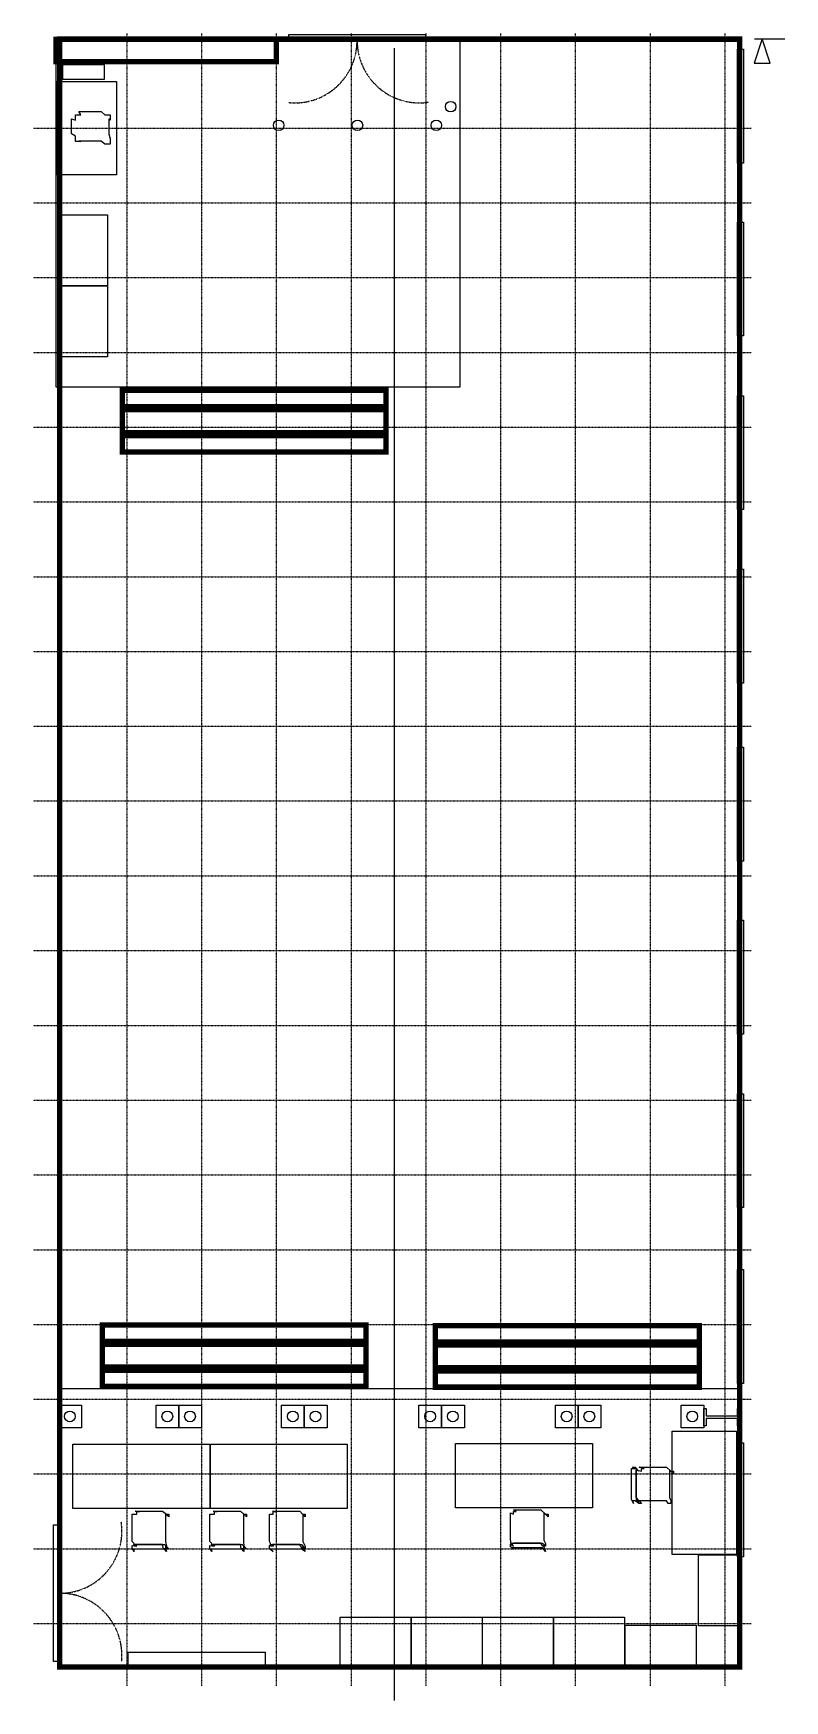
# Model space of a CAD drawing. Extents: x 1385 to 11437, y 305 to 22607.
import ezdxf

# ---------------------------------------------------------------- set-up
doc = ezdxf.new("R2010")
doc.units = 0
doc.header["$MEASUREMENT"] = 0
doc.linetypes.add('LTYPE01', pattern=[0.111111, 0.083333, -0.027778])
doc.linetypes.add('LTYPE08', pattern=[0.805557, 0.666667, -0.055556, 0.027778, -0.055556])
doc.layers.add('LAYER-1', color=7, linetype='CONTINUOUS')

msp = doc.modelspace()

# ---------------------------------------------------------------- linework, layer by layer
at = {"layer": 'LAYER-1', "color": 8, "linetype": 'LTYPE01'}
for p, q in [((2634, 22607), (2634, 505)), ((3635, 22607), (3635, 505)), ((4635, 22607), (4635, 505)), ((5635, 22607), (5635, 505)), ((6635, 22607), (6635, 505)), ((7635, 22607), (7635, 505)), ((8636, 22607), (8636, 505)), ((9636, 22607), (9636, 505)), ((10636, 22607), (10636, 505)), ((1385, 21341), (10987, 21341)), ((1385, 20340), (10987, 20340)), ((1385, 19340), (10987, 19340)), ((1385, 18340), (10987, 18340)), ((1385, 17340), (10987, 17340)), ((1385, 16340), (10987, 16340)), ((1385, 15339), (10987, 15339)), ((1385, 14339), (10987, 14339)), ((1385, 13339), (10987, 13339)), ((1385, 12339), (10987, 12339)), ((1385, 11339), (10987, 11339)), ((1385, 10338), (10987, 10338)), ((1385, 9338), (10987, 9338)), ((1385, 8338), (10987, 8338)), ((1385, 7338), (10987, 7338)), ((1385, 6337), (10987, 6337)), ((1385, 5337), (10987, 5337)), ((1385, 4337), (10987, 4337)), ((1385, 3337), (10987, 3337)), ((1385, 2337), (10987, 2337)), ((1385, 1336), (10987, 1336))]:
    msp.add_line(p, q, dxfattribs=at)
at = {"layer": 'LAYER-1', "color": 7}
msp.add_line((11035, 22532), (11437, 22532), dxfattribs=at)
at = {"layer": 'LAYER-1', "color": 15, "linetype": 'LTYPE08'}
msp.add_line((6212, 22407), (6212, 305), dxfattribs=at)
at = {"layer": 'LAYER-1', "color": 7, "const_width": 71.4}
for points in [[(4637, 22229), (1689, 22229), (1689, 22528), (4637, 22528)], [(10835, 753), (1735, 753), (1735, 22532), (10835, 22532)], [(10835, 753), (1735, 753), (1735, 22528), (10835, 22528)], [(6105, 17009), (2575, 17009), (2575, 17831), (6105, 17831)], [(6105, 17572), (2575, 17572), (2575, 17614), (6105, 17614)], [(6105, 17268), (2575, 17268), (2575, 17572), (6105, 17572)], [(6105, 17226), (2575, 17226), (2575, 17268), (6105, 17268)], [(5837, 4507), (2307, 4507), (2307, 5328), (5837, 5328)], [(10293, 4498), (6764, 4498), (6764, 5319), (10293, 5319)], [(5837, 5069), (2307, 5069), (2307, 5112), (5837, 5112)], [(10293, 5060), (6764, 5060), (6764, 5103), (10293, 5103)], [(5837, 4766), (2307, 4766), (2307, 5069), (5837, 5069)], [(10293, 4757), (6764, 4757), (6764, 5060), (10293, 5060)], [(5837, 4723), (2307, 4723), (2307, 4766), (5837, 4766)], [(10293, 4714), (6764, 4714), (6764, 4757), (10293, 4757)]]:
    msp.add_lwpolyline(points, close=True, dxfattribs=at)
at = {"layer": 'LAYER-1', "color": 7}
for points in [[(7093, 17876), (1689, 17876), (1689, 22528), (7093, 22528)], [(6631, 22509), (4802, 22509), (4802, 22592), (6631, 22592)], [(11137, 22532), (11030, 22210), (11137, 22210), (11244, 22210), (11137, 22532)], [(10888, 20872), (10804, 20872), (10804, 22394), (10888, 22394)], [(2331, 21991), (1781, 21991), (1781, 22191), (2331, 22191)], [(2499, 20714), (1699, 20714), (1699, 21964), (2499, 21964)], [(2394, 21464), (2394, 21264), (2394, 21264), (2413, 21198), (2413, 21198), (2413, 21198), (2413, 21198), (2413, 21198), (2413, 21198), (2413, 21198), (2413, 21162), (2413, 21162), (2413, 21162), (2413, 21162), (2413, 21162), (2413, 21162), (2413, 21162), (2413, 21162), (2413, 21162), (2413, 21126), (2378, 21126), (2378, 21126), (2378, 21126), (2378, 21126), (2378, 21126), (2378, 21126), (2378, 21126), (2378, 21126), (2342, 21126), (2342, 21126), (2342, 21126), (2342, 21126), (2342, 21126), (2342, 21126), (2294, 21164), (2294, 21164), (1994, 21164), (1994, 21164), (2020, 21162), (2020, 21162), (2020, 21162), (2020, 21162), (2020, 21162), (2020, 21162), (2020, 21162), (1985, 21162), (1985, 21162), (1985, 21162), (1985, 21162), (1985, 21162), (1985, 21162), (1985, 21162), (1985, 21162), (1985, 21162), (1949, 21162), (1949, 21198), (1949, 21198), (1949, 21198), (1949, 21198), (1949, 21198), (1949, 21198), (1949, 21198), (1949, 21198), (1949, 21234), (1949, 21234), (1949, 21234), (1949, 21234), (1949, 21234), (1949, 21234), (1894, 21264), (1894, 21264), (1894, 21464), (1894, 21464), (1949, 21448), (1949, 21448), (1949, 21448), (1949, 21448), (1949, 21448), (1949, 21448), (1949, 21448), (1949, 21484), (1949, 21484), (1949, 21484), (1949, 21484), (1949, 21484), (1949, 21484), (1949, 21484), (1949, 21484), (1949, 21484), (1949, 21519), (1985, 21519), (1985, 21519), (1985, 21519), (1985, 21519), (1985, 21519), (1985, 21519), (1985, 21519), (1985, 21519), (2020, 21519), (2020, 21519), (2020, 21519), (2020, 21519), (2020, 21519), (2020, 21519), (1994, 21564), (1994, 21564), (2294, 21564), (2294, 21564), (2342, 21519), (2342, 21519), (2342, 21519), (2342, 21519), (2342, 21519), (2342, 21519), (2342, 21519), (2378, 21519), (2378, 21519), (2378, 21519), (2378, 21519), (2378, 21519), (2378, 21519), (2378, 21519), (2378, 21519), (2378, 21519), (2413, 21519), (2413, 21484), (2413, 21484), (2413, 21484), (2413, 21484), (2413, 21484), (2413, 21484), (2413, 21484), (2413, 21484), (2413, 21448), (2413, 21448), (2413, 21448), (2413, 21448), (2413, 21448), (2413, 21448), (2394, 21464)], [(2377, 20181), (2377, 19231), (1717, 19231), (1717, 20181)], [(10888, 18559), (10804, 18559), (10804, 20081), (10888, 20081)], [(2377, 19231), (2377, 18281), (1717, 18281), (1717, 19231)], [(10888, 16237), (10804, 16237), (10804, 17760), (10888, 17760)], [(10888, 13915), (10804, 13915), (10804, 15438), (10888, 15438)], [(10888, 11535), (10804, 11535), (10804, 13058), (10888, 13058)], [(10888, 9222), (10804, 9222), (10804, 10745), (10888, 10745)], [(10888, 6900), (10804, 6900), (10804, 8423), (10888, 8423)], [(10888, 4547), (10804, 4547), (10804, 6070), (10888, 6070)], [(10835, 753), (1735, 753), (1735, 4480), (10835, 4480)], [(2027, 3954), (1723, 3954), (1723, 4258), (2027, 4258)], [(3331, 3954), (3027, 3954), (3027, 4258), (3331, 4258)], [(3635, 3954), (3331, 3954), (3331, 4258), (3635, 4258)], [(5010, 3954), (4706, 3954), (4706, 4258), (5010, 4258)], [(5314, 3954), (5009, 3954), (5009, 4258), (5314, 4258)], [(6847, 3954), (6543, 3954), (6543, 4258), (6847, 4258)], [(7151, 3954), (6847, 3954), (6847, 4258), (7151, 4258)], [(8674, 3954), (8370, 3954), (8370, 4258), (8674, 4258)], [(8977, 3954), (8673, 3954), (8673, 4258), (8977, 4258)], [(10355, 3954), (10051, 3954), (10051, 4258), (10355, 4258)], [(10833, 4213), (10833, 3982), (10804, 3982), (10804, 4081), (10386, 4081), (10386, 3982), (10357, 3982), (10357, 4211), (10386, 4213), (10386, 4115), (10804, 4115), (10804, 4213)], [(3753, 2875), (3753, 3735), (5584, 3735), (5584, 2875)], [(7035, 2884), (7035, 3744), (8866, 3744), (8866, 2884)], [(10888, 2229), (10804, 2229), (10804, 3752), (10888, 3752)], [(4195, 2801), (4195, 2435), (4195, 2435), (4199, 2372), (4199, 2372), (4199, 2372), (4199, 2372), (4199, 2372), (4199, 2372), (4199, 2372), (4199, 2372), (4199, 2372), (4199, 2372), (4199, 2372), (4199, 2372), (4199, 2372), (4199, 2372), (4199, 2372), (4199, 2372), (4199, 2372), (4199, 2372), (4199, 2372), (4199, 2372), (4199, 2372), (4199, 2372), (4199, 2337), (4199, 2337), (4199, 2337), (4199, 2337), (4199, 2337), (4199, 2337), (4199, 2337), (4164, 2337), (4164, 2337), (4155, 2395), (4155, 2395), (3789, 2395), (3789, 2395), (3807, 2372), (3807, 2372), (3807, 2372), (3807, 2372), (3807, 2372), (3807, 2372), (3807, 2372), (3807, 2372), (3807, 2372), (3807, 2372), (3807, 2372), (3807, 2372), (3807, 2372), (3807, 2372), (3807, 2372), (3807, 2372), (3807, 2372), (3807, 2372), (3807, 2372), (3807, 2372), (3807, 2372), (3807, 2372), (3771, 2372), (3771, 2372), (3771, 2372), (3771, 2372), (3771, 2372), (3771, 2372), (3771, 2372), (3771, 2408), (3771, 2408), (3748, 2435), (3748, 2435), (3748, 2801), (3748, 2801), (3807, 2801), (3807, 2801), (3807, 2801), (3807, 2801), (3807, 2801), (3807, 2801), (3807, 2801), (3807, 2801), (3807, 2801), (3807, 2801), (3807, 2801), (3807, 2801), (3807, 2801), (3807, 2801), (3807, 2801), (3807, 2801), (3807, 2801), (3807, 2801), (3807, 2801), (3807, 2801), (3807, 2801), (3807, 2801), (3807, 2837), (3807, 2837), (3807, 2837), (3807, 2837), (3807, 2837), (3807, 2837), (3807, 2837), (3842, 2837), (3842, 2837), (3789, 2841), (3789, 2841), (4155, 2841), (4155, 2841), (4199, 2801), (4199, 2801), (4199, 2801), (4199, 2801), (4199, 2801), (4199, 2801), (4199, 2801), (4199, 2801), (4199, 2801), (4199, 2801), (4199, 2801), (4199, 2801), (4199, 2801), (4199, 2801), (4199, 2801), (4199, 2801), (4199, 2801), (4199, 2801), (4199, 2801), (4199, 2801), (4199, 2801), (4199, 2801), (4235, 2801), (4235, 2801), (4235, 2801), (4235, 2801), (4235, 2801), (4235, 2801), (4235, 2801), (4235, 2765), (4235, 2765), (4195, 2801)], [(4990, 2801), (4990, 2435), (4990, 2435), (5021, 2372), (5021, 2372), (5021, 2372), (5021, 2372), (5021, 2372), (5021, 2372), (5021, 2372), (5021, 2372), (5021, 2372), (5021, 2372), (5021, 2372), (5021, 2372), (5021, 2372), (5021, 2372), (5021, 2372), (5021, 2372), (5021, 2372), (5021, 2372), (5021, 2372), (5021, 2372), (5021, 2372), (5021, 2372), (5021, 2337), (5021, 2337), (5021, 2337), (5021, 2337), (5021, 2337), (5021, 2337), (5021, 2337), (4985, 2337), (4985, 2337), (4950, 2395), (4950, 2395), (4583, 2395), (4583, 2395), (4592, 2372), (4592, 2372), (4592, 2372), (4592, 2372), (4592, 2372), (4592, 2372), (4592, 2372), (4592, 2372), (4592, 2372), (4592, 2372), (4592, 2372), (4592, 2372), (4592, 2372), (4592, 2372), (4592, 2372), (4592, 2372), (4592, 2372), (4592, 2372), (4592, 2372), (4592, 2372), (4592, 2372), (4592, 2372), (4557, 2372), (4557, 2372), (4557, 2372), (4557, 2372), (4557, 2372), (4557, 2372), (4557, 2372), (4557, 2408), (4557, 2408), (4543, 2435), (4543, 2435), (4543, 2801), (4543, 2801), (4592, 2801), (4592, 2801), (4592, 2801), (4592, 2801), (4592, 2801), (4592, 2801), (4592, 2801), (4592, 2801), (4592, 2801), (4592, 2801), (4592, 2801), (4592, 2801), (4592, 2801), (4592, 2801), (4592, 2801), (4592, 2801), (4592, 2801), (4592, 2801), (4592, 2801), (4592, 2801), (4592, 2801), (4592, 2801), (4592, 2837), (4592, 2837), (4592, 2837), (4592, 2837), (4592, 2837), (4592, 2837), (4592, 2837), (4628, 2837), (4628, 2837), (4583, 2841), (4583, 2841), (4950, 2841), (4950, 2841), (4985, 2801), (4985, 2801), (4985, 2801), (4985, 2801), (4985, 2801), (4985, 2801), (4985, 2801), (4985, 2801), (4985, 2801), (4985, 2801), (4985, 2801), (4985, 2801), (4985, 2801), (4985, 2801), (4985, 2801), (4985, 2801), (4985, 2801), (4985, 2801), (4985, 2801), (4985, 2801), (4985, 2801), (4985, 2801), (5021, 2801), (5021, 2801), (5021, 2801), (5021, 2801), (5021, 2801), (5021, 2801), (5021, 2801), (5021, 2765), (5021, 2765), (4990, 2801)], [(8214, 2819), (8214, 2453), (8214, 2453), (8236, 2408), (8236, 2408), (8236, 2408), (8236, 2408), (8236, 2408), (8236, 2408), (8236, 2408), (8236, 2408), (8236, 2408), (8236, 2408), (8236, 2408), (8236, 2408), (8236, 2408), (8236, 2408), (8236, 2408), (8236, 2408), (8236, 2408), (8236, 2408), (8236, 2408), (8236, 2408), (8236, 2408), (8236, 2408), (8236, 2372), (8236, 2372), (8236, 2372), (8236, 2372), (8236, 2372), (8236, 2372), (8236, 2372), (8200, 2372), (8200, 2372), (8174, 2413), (8174, 2413), (7807, 2413), (7807, 2413), (7807, 2408), (7807, 2408), (7807, 2408), (7807, 2408), (7807, 2408), (7807, 2408), (7807, 2408), (7807, 2408), (7807, 2408), (7807, 2408), (7807, 2408), (7807, 2408), (7807, 2408), (7807, 2408), (7807, 2408), (7807, 2408), (7807, 2408), (7807, 2408), (7807, 2408), (7807, 2408), (7807, 2408), (7807, 2408), (7772, 2408), (7772, 2408), (7772, 2408), (7772, 2408), (7772, 2408), (7772, 2408), (7772, 2408), (7772, 2444), (7772, 2444), (7767, 2453), (7767, 2453), (7767, 2819), (7767, 2819), (7807, 2801), (7807, 2801), (7807, 2801), (7807, 2801), (7807, 2801), (7807, 2801), (7807, 2801), (7807, 2801), (7807, 2801), (7807, 2801), (7807, 2801), (7807, 2801), (7807, 2801), (7807, 2801), (7807, 2801), (7807, 2801), (7807, 2801), (7807, 2801), (7807, 2801), (7807, 2801), (7807, 2801), (7807, 2801), (7807, 2837), (7807, 2837), (7807, 2837), (7807, 2837), (7807, 2837), (7807, 2837), (7807, 2837), (7843, 2837), (7843, 2837), (7807, 2859), (7807, 2859), (8174, 2859), (8174, 2859), (8236, 2801), (8236, 2801), (8236, 2801), (8236, 2801), (8236, 2801), (8236, 2801), (8236, 2801), (8236, 2801), (8236, 2801), (8236, 2801), (8236, 2801), (8236, 2801), (8236, 2801), (8236, 2801), (8236, 2801), (8236, 2801), (8236, 2801), (8236, 2801), (8236, 2801), (8236, 2801), (8236, 2801), (8236, 2801), (8272, 2801), (8272, 2801), (8272, 2801), (8272, 2801), (8272, 2801), (8272, 2801), (8272, 2801), (8272, 2765), (8272, 2765), (8214, 2819)], [(1739, 2655), (1739, 827), (1656, 827), (1656, 2655)], [(4195, 2378), (4195, 2346), (4195, 2346), (4199, 2301), (4199, 2301), (4199, 2301), (4199, 2301), (4199, 2301), (4199, 2301), (4199, 2301), (4199, 2301), (4199, 2301), (4199, 2301), (4199, 2301), (4199, 2301), (4199, 2301), (4199, 2301), (4199, 2301), (4199, 2301), (4199, 2301), (4199, 2301), (4199, 2301), (4199, 2301), (4199, 2301), (4199, 2301), (4199, 2301), (4199, 2301), (4199, 2301), (4199, 2301), (4199, 2301), (4199, 2301), (4199, 2301), (4199, 2301), (4199, 2301), (4179, 2330), (4179, 2330), (3765, 2330), (3765, 2330), (3771, 2301), (3771, 2301), (3771, 2301), (3771, 2301), (3771, 2301), (3771, 2301), (3771, 2301), (3771, 2301), (3771, 2301), (3771, 2301), (3771, 2301), (3771, 2301), (3771, 2301), (3771, 2301), (3771, 2301), (3771, 2301), (3771, 2301), (3771, 2301), (3771, 2301), (3771, 2301), (3771, 2301), (3771, 2301), (3771, 2301), (3771, 2301), (3771, 2301), (3771, 2301), (3771, 2301), (3771, 2301), (3771, 2301), (3771, 2301), (3771, 2301), (3748, 2346), (3748, 2346), (3748, 2378), (3748, 2378), (3807, 2372), (3807, 2372), (3807, 2372), (3807, 2372), (3807, 2372), (3807, 2372), (3807, 2372), (3807, 2372), (3807, 2372), (3807, 2372), (3807, 2372), (3807, 2372), (3807, 2372), (3807, 2372), (3807, 2372), (3807, 2372), (3807, 2372), (3807, 2372), (3807, 2372), (3807, 2372), (3807, 2372), (3807, 2372), (3807, 2372), (3807, 2372), (3807, 2372), (3807, 2372), (3807, 2372), (3807, 2372), (3807, 2372), (3807, 2372), (3807, 2372), (3765, 2395), (3765, 2395), (4179, 2395), (4179, 2395), (4235, 2337), (4235, 2337), (4235, 2337), (4235, 2337), (4235, 2337), (4235, 2337), (4235, 2337), (4235, 2337), (4235, 2337), (4235, 2337), (4235, 2337), (4235, 2337), (4235, 2337), (4235, 2337), (4235, 2337), (4235, 2337), (4235, 2337), (4235, 2337), (4235, 2337), (4235, 2337), (4235, 2337), (4235, 2337), (4235, 2337), (4235, 2337), (4235, 2337), (4235, 2337), (4235, 2337), (4235, 2337), (4235, 2337), (4235, 2337), (4235, 2337), (4195, 2378)], [(4990, 2378), (4990, 2346), (4990, 2346), (5021, 2301), (5021, 2301), (5021, 2301), (5021, 2301), (5021, 2301), (5021, 2301), (5021, 2301), (5021, 2301), (5021, 2301), (5021, 2301), (5021, 2301), (5021, 2301), (5021, 2301), (5021, 2301), (5021, 2301), (5021, 2301), (5021, 2301), (5021, 2301), (5021, 2301), (5021, 2301), (5021, 2301), (5021, 2301), (5021, 2301), (5021, 2301), (5021, 2301), (5021, 2301), (5021, 2301), (5021, 2301), (5021, 2301), (5021, 2301), (5021, 2301), (4974, 2330), (4974, 2330), (4559, 2330), (4559, 2330), (4592, 2301), (4592, 2301), (4592, 2301), (4592, 2301), (4592, 2301), (4592, 2301), (4592, 2301), (4592, 2301), (4592, 2301), (4592, 2301), (4592, 2301), (4592, 2301), (4592, 2301), (4592, 2301), (4592, 2301), (4592, 2301), (4592, 2301), (4592, 2301), (4592, 2301), (4592, 2301), (4592, 2301), (4592, 2301), (4592, 2301), (4592, 2301), (4592, 2301), (4592, 2301), (4592, 2301), (4592, 2301), (4592, 2301), (4592, 2301), (4592, 2301), (4543, 2346), (4543, 2346), (4543, 2378), (4543, 2378), (4592, 2372), (4592, 2372), (4592, 2372), (4592, 2372), (4592, 2372), (4592, 2372), (4592, 2372), (4592, 2372), (4592, 2372), (4592, 2372), (4592, 2372), (4592, 2372), (4592, 2372), (4592, 2372), (4592, 2372), (4592, 2372), (4592, 2372), (4592, 2372), (4592, 2372), (4592, 2372), (4592, 2372), (4592, 2372), (4592, 2372), (4592, 2372), (4592, 2372), (4592, 2372), (4592, 2372), (4592, 2372), (4592, 2372), (4592, 2372), (4592, 2372), (4559, 2395), (4559, 2395), (4974, 2395), (4974, 2395), (5021, 2337), (5021, 2337), (5021, 2337), (5021, 2337), (5021, 2337), (5021, 2337), (5021, 2337), (5021, 2337), (5021, 2337), (5021, 2337), (5021, 2337), (5021, 2337), (5021, 2337), (5021, 2337), (5021, 2337), (5021, 2337), (5021, 2337), (5021, 2337), (5021, 2337), (5021, 2337), (5021, 2337), (5021, 2337), (5021, 2337), (5021, 2337), (5021, 2337), (5021, 2337), (5021, 2337), (5021, 2337), (5021, 2337), (5021, 2337), (5021, 2337), (4990, 2378)], [(8214, 2396), (8214, 2364), (8214, 2364), (8236, 2301), (8236, 2301), (8236, 2301), (8236, 2301), (8236, 2301), (8236, 2301), (8236, 2301), (8236, 2301), (8236, 2301), (8236, 2301), (8236, 2301), (8236, 2301), (8236, 2301), (8236, 2301), (8236, 2301), (8236, 2301), (8236, 2301), (8236, 2301), (8236, 2301), (8236, 2301), (8236, 2301), (8236, 2301), (8236, 2301), (8236, 2301), (8236, 2301), (8236, 2301), (8236, 2301), (8236, 2301), (8236, 2301), (8236, 2301), (8236, 2301), (8198, 2348), (8198, 2348), (7783, 2348), (7783, 2348), (7807, 2337), (7807, 2337), (7807, 2337), (7807, 2337), (7807, 2337), (7807, 2337), (7807, 2337), (7807, 2337), (7807, 2337), (7807, 2337), (7807, 2337), (7807, 2337), (7807, 2337), (7807, 2337), (7807, 2337), (7807, 2337), (7807, 2337), (7807, 2337), (7807, 2337), (7807, 2337), (7807, 2337), (7807, 2337), (7807, 2337), (7807, 2337), (7807, 2337), (7807, 2337), (7807, 2337), (7807, 2337), (7807, 2337), (7807, 2337), (7807, 2337), (7767, 2364), (7767, 2364), (7767, 2396), (7767, 2396), (7807, 2372), (7807, 2372), (7807, 2372), (7807, 2372), (7807, 2372), (7807, 2372), (7807, 2372), (7807, 2372), (7807, 2372), (7807, 2372), (7807, 2372), (7807, 2372), (7807, 2372), (7807, 2372), (7807, 2372), (7807, 2372), (7807, 2372), (7807, 2372), (7807, 2372), (7807, 2372), (7807, 2372), (7807, 2372), (7807, 2372), (7807, 2372), (7807, 2372), (7807, 2372), (7807, 2372), (7807, 2372), (7807, 2372), (7807, 2372), (7807, 2372), (7783, 2413), (7783, 2413), (8198, 2413), (8198, 2413), (8236, 2372), (8236, 2372), (8236, 2372), (8236, 2372), (8236, 2372), (8236, 2372), (8236, 2372), (8236, 2372), (8236, 2372), (8236, 2372), (8236, 2372), (8236, 2372), (8236, 2372), (8236, 2372), (8236, 2372), (8236, 2372), (8236, 2372), (8236, 2372), (8236, 2372), (8236, 2372), (8236, 2372), (8236, 2372), (8236, 2372), (8236, 2372), (8236, 2372), (8236, 2372), (8236, 2372), (8236, 2372), (8236, 2372), (8236, 2372), (8236, 2372), (8214, 2396)], [(10837, 2254), (10837, 1304), (10286, 1304), (10286, 2254)], [(8343, 763), (7393, 763), (7393, 1423), (8343, 1423)], [(9293, 763), (8343, 763), (8343, 1423), (9293, 1423)], [(10251, 763), (9301, 763), (9301, 1313), (10251, 1313)], [(4485, 754), (2655, 754), (2655, 954), (4485, 954)]]:
    msp.add_lwpolyline(points, close=True, dxfattribs=at)
at = {"layer": 'LAYER-1', "color": 0}
for points in [[(9932, 3908), (10792, 3908), (10792, 2261), (9932, 2261)], [(1914, 2875), (1914, 3735), (3744, 3735), (3744, 2875)], [(9435, 2979), (9403, 2979), (9403, 2979), (9415, 2944), (9415, 2944), (9415, 2944), (9415, 2944), (9415, 2944), (9415, 2944), (9415, 2944), (9415, 2944), (9415, 2944), (9415, 2944), (9415, 2944), (9415, 2944), (9415, 2944), (9415, 2944), (9415, 2944), (9415, 2944), (9415, 2944), (9415, 2944), (9415, 2944), (9415, 2944), (9415, 2944), (9415, 2944), (9415, 2944), (9415, 2944), (9415, 2944), (9415, 2944), (9415, 2944), (9415, 2944), (9415, 2944), (9415, 2944), (9415, 2944), (9387, 2996), (9387, 2996), (9387, 3410), (9387, 3410), (9451, 3408), (9451, 3408), (9451, 3408), (9451, 3408), (9451, 3408), (9451, 3408), (9451, 3408), (9451, 3408), (9451, 3408), (9451, 3408), (9451, 3408), (9451, 3408), (9451, 3408), (9451, 3408), (9451, 3408), (9451, 3408), (9451, 3408), (9451, 3408), (9451, 3408), (9451, 3408), (9451, 3408), (9451, 3408), (9451, 3408), (9451, 3408), (9451, 3408), (9451, 3408), (9451, 3408), (9451, 3408), (9451, 3408), (9451, 3408), (9451, 3408), (9403, 3426), (9403, 3426), (9435, 3426), (9435, 3426), (9486, 3373), (9486, 3373), (9486, 3373), (9486, 3373), (9486, 3373), (9486, 3373), (9486, 3373), (9486, 3373), (9486, 3373), (9486, 3373), (9486, 3373), (9486, 3373), (9486, 3373), (9486, 3373), (9486, 3373), (9486, 3373), (9486, 3373), (9486, 3373), (9486, 3373), (9486, 3373), (9486, 3373), (9486, 3373), (9486, 3373), (9486, 3373), (9486, 3373), (9486, 3373), (9486, 3373), (9486, 3373), (9486, 3373), (9486, 3373), (9486, 3373), (9451, 3410), (9451, 3410), (9451, 2996), (9451, 2996), (9486, 2944), (9486, 2944), (9486, 2944), (9486, 2944), (9486, 2944), (9486, 2944), (9486, 2944), (9486, 2944), (9486, 2944), (9486, 2944), (9486, 2944), (9486, 2944), (9486, 2944), (9486, 2944), (9486, 2944), (9486, 2944), (9486, 2944), (9486, 2944), (9486, 2944), (9486, 2944), (9486, 2944), (9486, 2944), (9486, 2944), (9486, 2944), (9486, 2944), (9486, 2944), (9486, 2944), (9486, 2944), (9486, 2944), (9486, 2944), (9486, 2944), (9435, 2979)], [(9858, 2979), (9492, 2979), (9492, 2979), (9522, 2944), (9522, 2944), (9522, 2944), (9522, 2944), (9522, 2944), (9522, 2944), (9522, 2944), (9522, 2944), (9522, 2944), (9522, 2944), (9522, 2944), (9522, 2944), (9522, 2944), (9522, 2944), (9522, 2944), (9522, 2944), (9522, 2944), (9522, 2944), (9522, 2944), (9522, 2944), (9522, 2944), (9522, 2944), (9486, 2944), (9486, 2944), (9486, 2944), (9486, 2944), (9486, 2944), (9486, 2944), (9486, 2944), (9486, 2980), (9486, 2980), (9451, 3020), (9451, 3020), (9451, 3386), (9451, 3386), (9522, 3373), (9522, 3373), (9522, 3373), (9522, 3373), (9522, 3373), (9522, 3373), (9522, 3373), (9522, 3373), (9522, 3373), (9522, 3373), (9522, 3373), (9522, 3373), (9522, 3373), (9522, 3373), (9522, 3373), (9522, 3373), (9522, 3373), (9522, 3373), (9522, 3373), (9522, 3373), (9522, 3373), (9522, 3373), (9522, 3408), (9522, 3408), (9522, 3408), (9522, 3408), (9522, 3408), (9522, 3408), (9522, 3408), (9558, 3408), (9558, 3408), (9492, 3426), (9492, 3426), (9858, 3426), (9858, 3426), (9915, 3373), (9915, 3373), (9915, 3373), (9915, 3373), (9915, 3373), (9915, 3373), (9915, 3373), (9915, 3373), (9915, 3373), (9915, 3373), (9915, 3373), (9915, 3373), (9915, 3373), (9915, 3373), (9915, 3373), (9915, 3373), (9915, 3373), (9915, 3373), (9915, 3373), (9915, 3373), (9915, 3373), (9915, 3373), (9951, 3373), (9951, 3373), (9951, 3373), (9951, 3373), (9951, 3373), (9951, 3373), (9951, 3373), (9951, 3337), (9951, 3337), (9898, 3386), (9898, 3386), (9898, 3020), (9898, 3020), (9915, 2980), (9915, 2980), (9915, 2980), (9915, 2980), (9915, 2980), (9915, 2980), (9915, 2980), (9915, 2980), (9915, 2980), (9915, 2980), (9915, 2980), (9915, 2980), (9915, 2980), (9915, 2980), (9915, 2980), (9915, 2980), (9915, 2980), (9915, 2980), (9915, 2980), (9915, 2980), (9915, 2980), (9915, 2980), (9915, 2944), (9915, 2944), (9915, 2944), (9915, 2944), (9915, 2944), (9915, 2944), (9915, 2944), (9879, 2944), (9879, 2944), (9858, 2979)], [(3155, 2801), (3155, 2435), (3155, 2435), (3164, 2372), (3164, 2372), (3164, 2372), (3164, 2372), (3164, 2372), (3164, 2372), (3164, 2372), (3164, 2372), (3164, 2372), (3164, 2372), (3164, 2372), (3164, 2372), (3164, 2372), (3164, 2372), (3164, 2372), (3164, 2372), (3164, 2372), (3164, 2372), (3164, 2372), (3164, 2372), (3164, 2372), (3164, 2372), (3164, 2337), (3164, 2337), (3164, 2337), (3164, 2337), (3164, 2337), (3164, 2337), (3164, 2337), (3128, 2337), (3128, 2337), (3114, 2395), (3114, 2395), (2748, 2395), (2748, 2395), (2771, 2372), (2771, 2372), (2771, 2372), (2771, 2372), (2771, 2372), (2771, 2372), (2771, 2372), (2771, 2372), (2771, 2372), (2771, 2372), (2771, 2372), (2771, 2372), (2771, 2372), (2771, 2372), (2771, 2372), (2771, 2372), (2771, 2372), (2771, 2372), (2771, 2372), (2771, 2372), (2771, 2372), (2771, 2372), (2735, 2372), (2735, 2372), (2735, 2372), (2735, 2372), (2735, 2372), (2735, 2372), (2735, 2372), (2735, 2408), (2735, 2408), (2708, 2435), (2708, 2435), (2708, 2801), (2708, 2801), (2771, 2801), (2771, 2801), (2771, 2801), (2771, 2801), (2771, 2801), (2771, 2801), (2771, 2801), (2771, 2801), (2771, 2801), (2771, 2801), (2771, 2801), (2771, 2801), (2771, 2801), (2771, 2801), (2771, 2801), (2771, 2801), (2771, 2801), (2771, 2801), (2771, 2801), (2771, 2801), (2771, 2801), (2771, 2801), (2771, 2837), (2771, 2837), (2771, 2837), (2771, 2837), (2771, 2837), (2771, 2837), (2771, 2837), (2806, 2837), (2806, 2837), (2748, 2841), (2748, 2841), (3114, 2841), (3114, 2841), (3164, 2801), (3164, 2801), (3164, 2801), (3164, 2801), (3164, 2801), (3164, 2801), (3164, 2801), (3164, 2801), (3164, 2801), (3164, 2801), (3164, 2801), (3164, 2801), (3164, 2801), (3164, 2801), (3164, 2801), (3164, 2801), (3164, 2801), (3164, 2801), (3164, 2801), (3164, 2801), (3164, 2801), (3164, 2801), (3199, 2801), (3199, 2801), (3199, 2801), (3199, 2801), (3199, 2801), (3199, 2801), (3199, 2801), (3199, 2765), (3199, 2765), (3155, 2801)], [(3155, 2378), (3155, 2346), (3155, 2346), (3164, 2301), (3164, 2301), (3164, 2301), (3164, 2301), (3164, 2301), (3164, 2301), (3164, 2301), (3164, 2301), (3164, 2301), (3164, 2301), (3164, 2301), (3164, 2301), (3164, 2301), (3164, 2301), (3164, 2301), (3164, 2301), (3164, 2301), (3164, 2301), (3164, 2301), (3164, 2301), (3164, 2301), (3164, 2301), (3164, 2301), (3164, 2301), (3164, 2301), (3164, 2301), (3164, 2301), (3164, 2301), (3164, 2301), (3164, 2301), (3164, 2301), (3138, 2330), (3138, 2330), (2724, 2330), (2724, 2330), (2735, 2301), (2735, 2301), (2735, 2301), (2735, 2301), (2735, 2301), (2735, 2301), (2735, 2301), (2735, 2301), (2735, 2301), (2735, 2301), (2735, 2301), (2735, 2301), (2735, 2301), (2735, 2301), (2735, 2301), (2735, 2301), (2735, 2301), (2735, 2301), (2735, 2301), (2735, 2301), (2735, 2301), (2735, 2301), (2735, 2301), (2735, 2301), (2735, 2301), (2735, 2301), (2735, 2301), (2735, 2301), (2735, 2301), (2735, 2301), (2735, 2301), (2708, 2346), (2708, 2346), (2708, 2378), (2708, 2378), (2771, 2372), (2771, 2372), (2771, 2372), (2771, 2372), (2771, 2372), (2771, 2372), (2771, 2372), (2771, 2372), (2771, 2372), (2771, 2372), (2771, 2372), (2771, 2372), (2771, 2372), (2771, 2372), (2771, 2372), (2771, 2372), (2771, 2372), (2771, 2372), (2771, 2372), (2771, 2372), (2771, 2372), (2771, 2372), (2771, 2372), (2771, 2372), (2771, 2372), (2771, 2372), (2771, 2372), (2771, 2372), (2771, 2372), (2771, 2372), (2771, 2372), (2724, 2395), (2724, 2395), (3138, 2395), (3138, 2395), (3199, 2337), (3199, 2337), (3199, 2337), (3199, 2337), (3199, 2337), (3199, 2337), (3199, 2337), (3199, 2337), (3199, 2337), (3199, 2337), (3199, 2337), (3199, 2337), (3199, 2337), (3199, 2337), (3199, 2337), (3199, 2337), (3199, 2337), (3199, 2337), (3199, 2337), (3199, 2337), (3199, 2337), (3199, 2337), (3199, 2337), (3199, 2337), (3199, 2337), (3199, 2337), (3199, 2337), (3199, 2337), (3199, 2337), (3199, 2337), (3199, 2337), (3155, 2378)], [(6441, 763), (5491, 763), (5491, 1423), (6441, 1423)], [(7391, 763), (6441, 763), (6441, 1423), (7391, 1423)]]:
    msp.add_lwpolyline(points, close=True, dxfattribs=at)
at = {"layer": 'LAYER-1', "color": 7}
for centre, radius in [((6968, 21627), 69.9), ((4667, 21377), 69.9), ((5721, 21377), 69.9), ((6776, 21377), 69.9), ((1873, 4107), 71.8), ((3177, 4107), 71.8), ((3481, 4107), 71.8), ((4856, 4107), 71.8), ((5160, 4107), 71.8), ((6693, 4107), 71.8), ((6997, 4107), 71.8), ((8520, 4107), 71.8), ((8823, 4107), 71.8), ((10201, 4107), 71.8)]:
    msp.add_circle(centre, radius, dxfattribs=at)
at = {"layer": 'LAYER-1', "color": 7, "linetype": 'LTYPE01'}
for centre, start, end in [((4885, 22509), 264.2894, 0), ((6548, 22509), 180, 278.5307), ((1739, 2572), 270, 8.5307), ((1739, 910), 354.2894, 90)]:
    msp.add_arc(centre, 831, start, end, dxfattribs=at)

doc.saveas('drawing.dxf')
